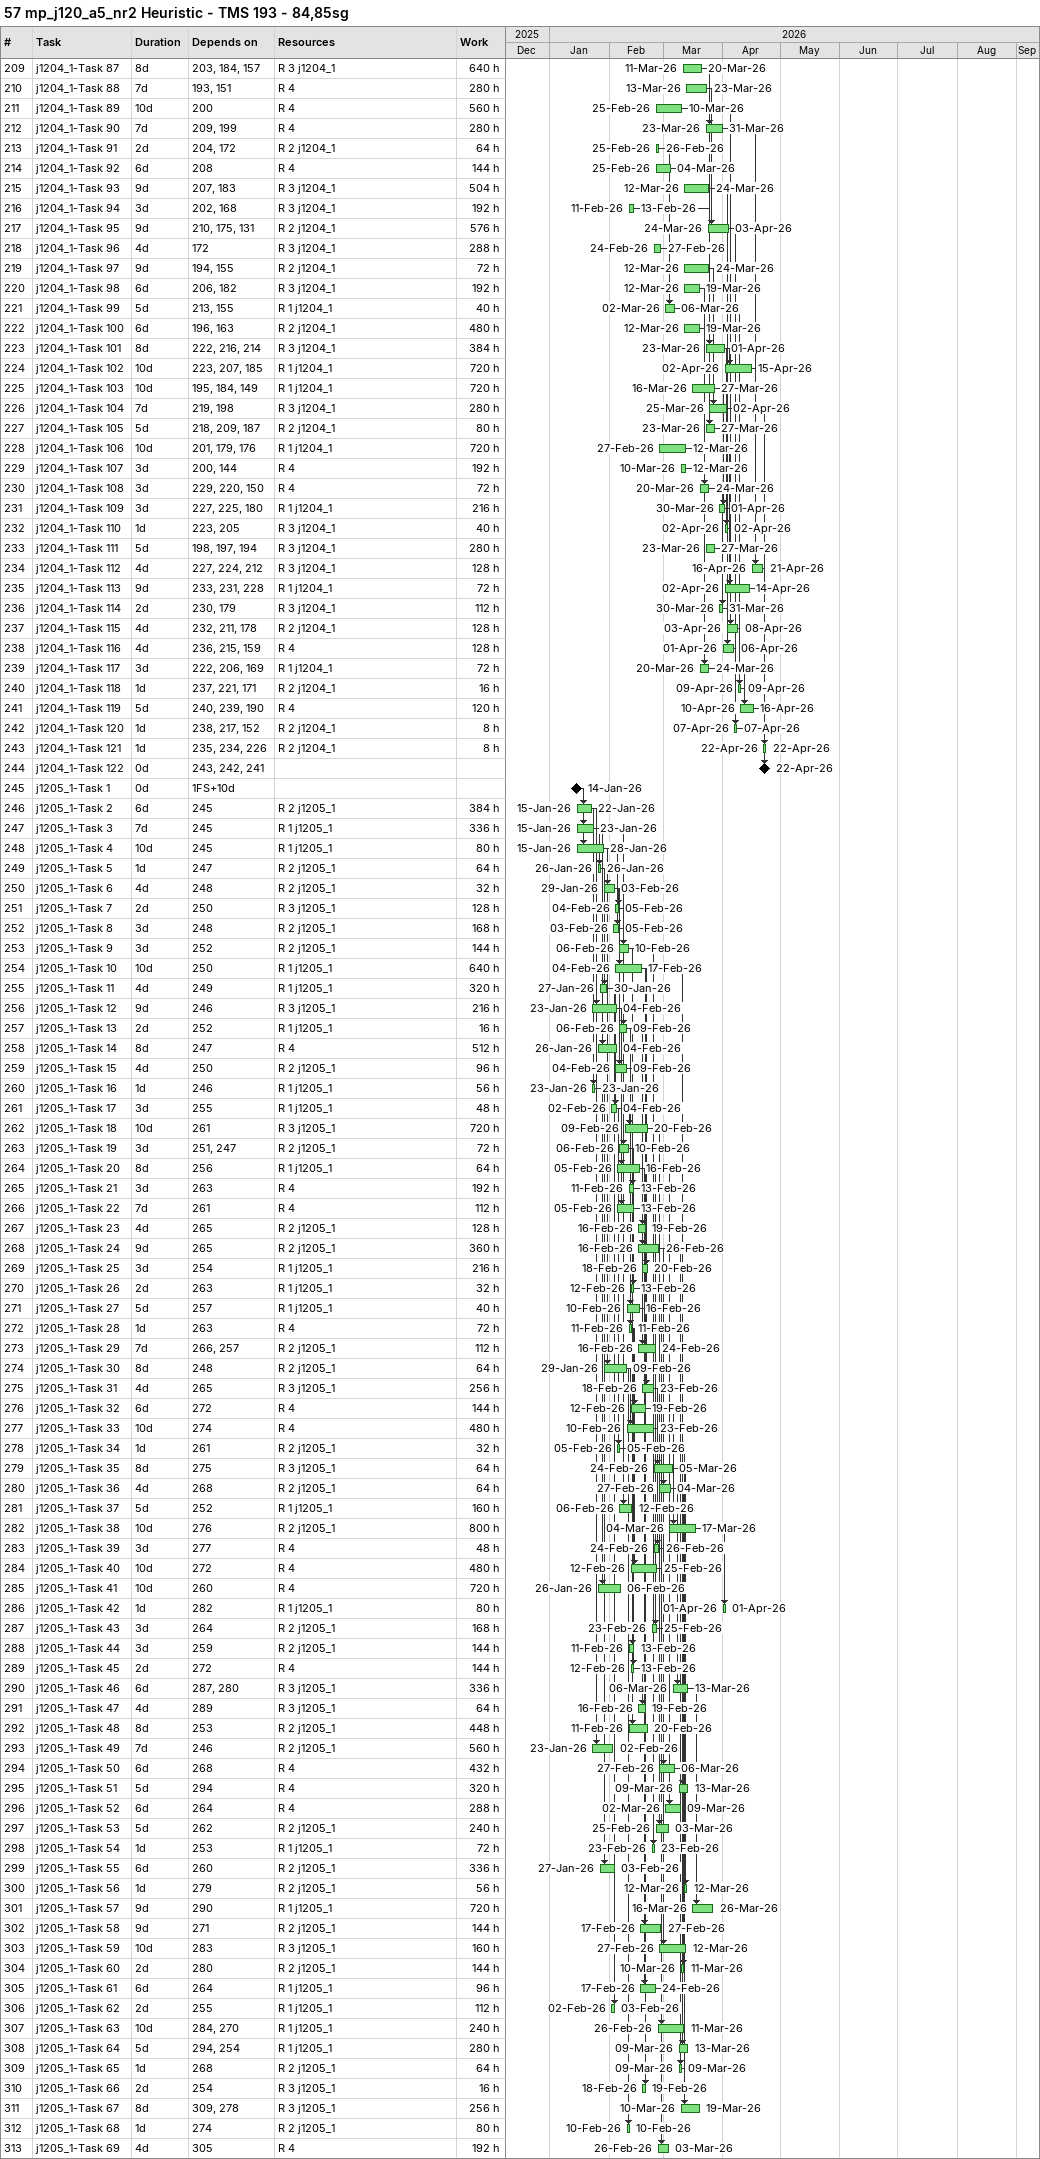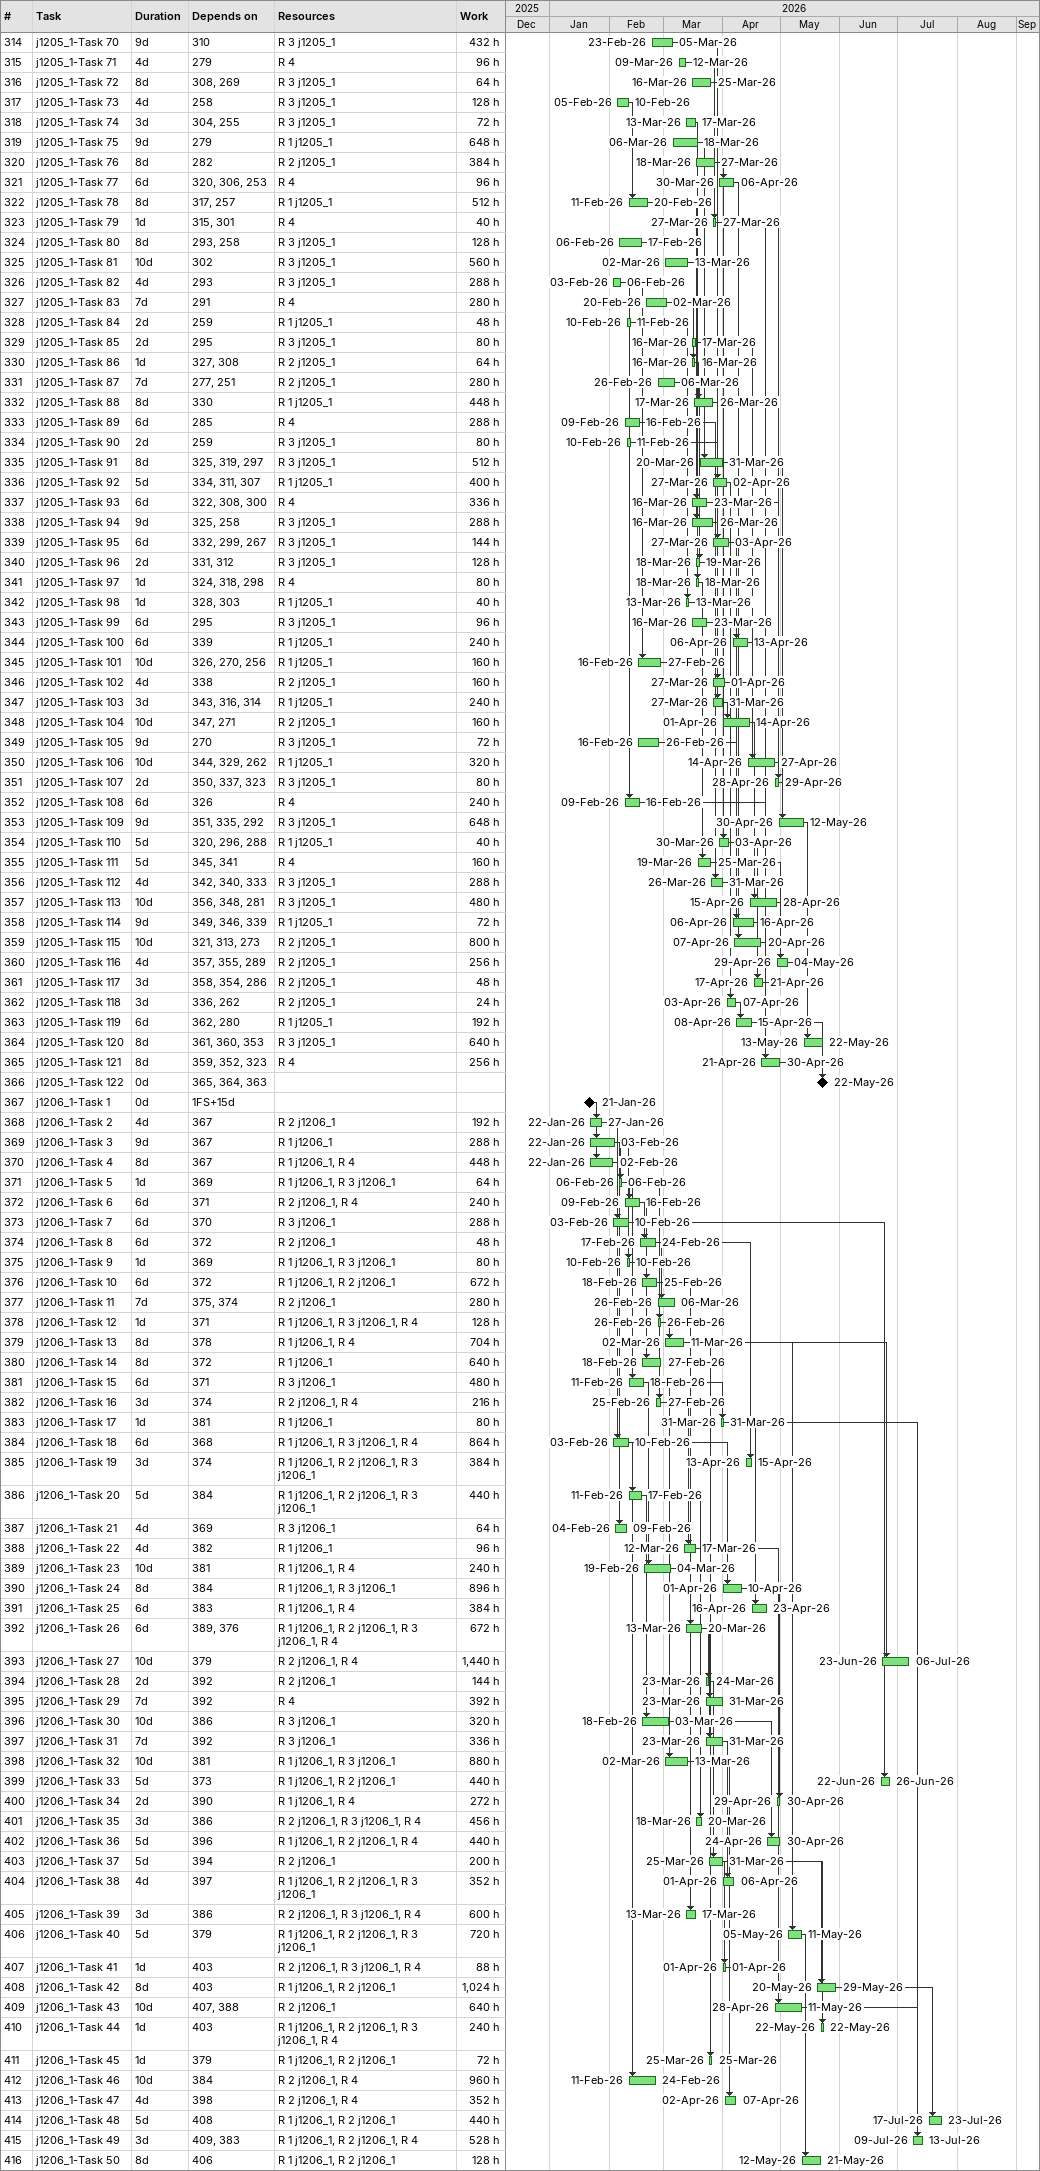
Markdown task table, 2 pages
57 mp_j120_a5_nr2 Heuristic - TMS 193 - 84,85sg

| ID | Task | Duration | Start | Finish | Predecessors | Resources | Work (h) |
|---|---|---|---|---|---|---|---|
| 209 | j1204_1-Task 87 | 8d | 2026-03-11 | 2026-03-20 | 203, 184, 157 | R 3 j1204_1 | 640 |
| 210 | j1204_1-Task 88 | 7d | 2026-03-13 | 2026-03-23 | 193, 151 | R 4 | 280 |
| 211 | j1204_1-Task 89 | 10d | 2026-02-25 | 2026-03-10 | 200 | R 4 | 560 |
| 212 | j1204_1-Task 90 | 7d | 2026-03-23 | 2026-03-31 | 209, 199 | R 4 | 280 |
| 213 | j1204_1-Task 91 | 2d | 2026-02-25 | 2026-02-26 | 204, 172 | R 2 j1204_1 | 64 |
| 214 | j1204_1-Task 92 | 6d | 2026-02-25 | 2026-03-04 | 208 | R 4 | 144 |
| 215 | j1204_1-Task 93 | 9d | 2026-03-12 | 2026-03-24 | 207, 183 | R 3 j1204_1 | 504 |
| 216 | j1204_1-Task 94 | 3d | 2026-02-11 | 2026-02-13 | 202, 168 | R 3 j1204_1 | 192 |
| 217 | j1204_1-Task 95 | 9d | 2026-03-24 | 2026-04-03 | 210, 175, 131 | R 2 j1204_1 | 576 |
| 218 | j1204_1-Task 96 | 4d | 2026-02-24 | 2026-02-27 | 172 | R 3 j1204_1 | 288 |
| 219 | j1204_1-Task 97 | 9d | 2026-03-12 | 2026-03-24 | 194, 155 | R 2 j1204_1 | 72 |
| 220 | j1204_1-Task 98 | 6d | 2026-03-12 | 2026-03-19 | 206, 182 | R 3 j1204_1 | 192 |
| 221 | j1204_1-Task 99 | 5d | 2026-03-02 | 2026-03-06 | 213, 155 | R 1 j1204_1 | 40 |
| 222 | j1204_1-Task 100 | 6d | 2026-03-12 | 2026-03-19 | 196, 163 | R 2 j1204_1 | 480 |
| 223 | j1204_1-Task 101 | 8d | 2026-03-23 | 2026-04-01 | 222, 216, 214 | R 3 j1204_1 | 384 |
| 224 | j1204_1-Task 102 | 10d | 2026-04-02 | 2026-04-15 | 223, 207, 185 | R 1 j1204_1 | 720 |
| 225 | j1204_1-Task 103 | 10d | 2026-03-16 | 2026-03-27 | 195, 184, 149 | R 1 j1204_1 | 720 |
| 226 | j1204_1-Task 104 | 7d | 2026-03-25 | 2026-04-02 | 219, 198 | R 3 j1204_1 | 280 |
| 227 | j1204_1-Task 105 | 5d | 2026-03-23 | 2026-03-27 | 218, 209, 187 | R 2 j1204_1 | 80 |
| 228 | j1204_1-Task 106 | 10d | 2026-02-27 | 2026-03-12 | 201, 179, 176 | R 1 j1204_1 | 720 |
| 229 | j1204_1-Task 107 | 3d | 2026-03-10 | 2026-03-12 | 200, 144 | R 4 | 192 |
| 230 | j1204_1-Task 108 | 3d | 2026-03-20 | 2026-03-24 | 229, 220, 150 | R 4 | 72 |
| 231 | j1204_1-Task 109 | 3d | 2026-03-30 | 2026-04-01 | 227, 225, 180 | R 1 j1204_1 | 216 |
| 232 | j1204_1-Task 110 | 1d | 2026-04-02 | 2026-04-02 | 223, 205 | R 3 j1204_1 | 40 |
| 233 | j1204_1-Task 111 | 5d | 2026-03-23 | 2026-03-27 | 198, 197, 194 | R 3 j1204_1 | 280 |
| 234 | j1204_1-Task 112 | 4d | 2026-04-16 | 2026-04-21 | 227, 224, 212 | R 3 j1204_1 | 128 |
| 235 | j1204_1-Task 113 | 9d | 2026-04-02 | 2026-04-14 | 233, 231, 228 | R 1 j1204_1 | 72 |
| 236 | j1204_1-Task 114 | 2d | 2026-03-30 | 2026-03-31 | 230, 179 | R 3 j1204_1 | 112 |
| 237 | j1204_1-Task 115 | 4d | 2026-04-03 | 2026-04-08 | 232, 211, 178 | R 2 j1204_1 | 128 |
| 238 | j1204_1-Task 116 | 4d | 2026-04-01 | 2026-04-06 | 236, 215, 159 | R 4 | 128 |
| 239 | j1204_1-Task 117 | 3d | 2026-03-20 | 2026-03-24 | 222, 206, 169 | R 1 j1204_1 | 72 |
| 240 | j1204_1-Task 118 | 1d | 2026-04-09 | 2026-04-09 | 237, 221, 171 | R 2 j1204_1 | 16 |
| 241 | j1204_1-Task 119 | 5d | 2026-04-10 | 2026-04-16 | 240, 239, 190 | R 4 | 120 |
| 242 | j1204_1-Task 120 | 1d | 2026-04-07 | 2026-04-07 | 238, 217, 152 | R 2 j1204_1 | 8 |
| 243 | j1204_1-Task 121 | 1d | 2026-04-22 | 2026-04-22 | 235, 234, 226 | R 2 j1204_1 | 8 |
| 244 | j1204_1-Task 122 | 0d | 2026-04-22 | 2026-04-22 | 243, 242, 241 |  |  |
| 245 | j1205_1-Task 1 | 0d | 2026-01-14 | 2026-01-14 | 1FS+10d |  |  |
| 246 | j1205_1-Task 2 | 6d | 2026-01-15 | 2026-01-22 | 245 | R 2 j1205_1 | 384 |
| 247 | j1205_1-Task 3 | 7d | 2026-01-15 | 2026-01-23 | 245 | R 1 j1205_1 | 336 |
| 248 | j1205_1-Task 4 | 10d | 2026-01-15 | 2026-01-28 | 245 | R 1 j1205_1 | 80 |
| 249 | j1205_1-Task 5 | 1d | 2026-01-26 | 2026-01-26 | 247 | R 2 j1205_1 | 64 |
| 250 | j1205_1-Task 6 | 4d | 2026-01-29 | 2026-02-03 | 248 | R 2 j1205_1 | 32 |
| 251 | j1205_1-Task 7 | 2d | 2026-02-04 | 2026-02-05 | 250 | R 3 j1205_1 | 128 |
| 252 | j1205_1-Task 8 | 3d | 2026-02-03 | 2026-02-05 | 248 | R 2 j1205_1 | 168 |
| 253 | j1205_1-Task 9 | 3d | 2026-02-06 | 2026-02-10 | 252 | R 2 j1205_1 | 144 |
| 254 | j1205_1-Task 10 | 10d | 2026-02-04 | 2026-02-17 | 250 | R 1 j1205_1 | 640 |
| 255 | j1205_1-Task 11 | 4d | 2026-01-27 | 2026-01-30 | 249 | R 1 j1205_1 | 320 |
| 256 | j1205_1-Task 12 | 9d | 2026-01-23 | 2026-02-04 | 246 | R 3 j1205_1 | 216 |
| 257 | j1205_1-Task 13 | 2d | 2026-02-06 | 2026-02-09 | 252 | R 1 j1205_1 | 16 |
| 258 | j1205_1-Task 14 | 8d | 2026-01-26 | 2026-02-04 | 247 | R 4 | 512 |
| 259 | j1205_1-Task 15 | 4d | 2026-02-04 | 2026-02-09 | 250 | R 2 j1205_1 | 96 |
| 260 | j1205_1-Task 16 | 1d | 2026-01-23 | 2026-01-23 | 246 | R 1 j1205_1 | 56 |
| 261 | j1205_1-Task 17 | 3d | 2026-02-02 | 2026-02-04 | 255 | R 1 j1205_1 | 48 |
| 262 | j1205_1-Task 18 | 10d | 2026-02-09 | 2026-02-20 | 261 | R 3 j1205_1 | 720 |
| 263 | j1205_1-Task 19 | 3d | 2026-02-06 | 2026-02-10 | 251, 247 | R 2 j1205_1 | 72 |
| 264 | j1205_1-Task 20 | 8d | 2026-02-05 | 2026-02-16 | 256 | R 1 j1205_1 | 64 |
| 265 | j1205_1-Task 21 | 3d | 2026-02-11 | 2026-02-13 | 263 | R 4 | 192 |
| 266 | j1205_1-Task 22 | 7d | 2026-02-05 | 2026-02-13 | 261 | R 4 | 112 |
| 267 | j1205_1-Task 23 | 4d | 2026-02-16 | 2026-02-19 | 265 | R 2 j1205_1 | 128 |
| 268 | j1205_1-Task 24 | 9d | 2026-02-16 | 2026-02-26 | 265 | R 2 j1205_1 | 360 |
| 269 | j1205_1-Task 25 | 3d | 2026-02-18 | 2026-02-20 | 254 | R 1 j1205_1 | 216 |
| 270 | j1205_1-Task 26 | 2d | 2026-02-12 | 2026-02-13 | 263 | R 1 j1205_1 | 32 |
| 271 | j1205_1-Task 27 | 5d | 2026-02-10 | 2026-02-16 | 257 | R 1 j1205_1 | 40 |
| 272 | j1205_1-Task 28 | 1d | 2026-02-11 | 2026-02-11 | 263 | R 4 | 72 |
| 273 | j1205_1-Task 29 | 7d | 2026-02-16 | 2026-02-24 | 266, 257 | R 2 j1205_1 | 112 |
| 274 | j1205_1-Task 30 | 8d | 2026-01-29 | 2026-02-09 | 248 | R 2 j1205_1 | 64 |
| 275 | j1205_1-Task 31 | 4d | 2026-02-18 | 2026-02-23 | 265 | R 3 j1205_1 | 256 |
| 276 | j1205_1-Task 32 | 6d | 2026-02-12 | 2026-02-19 | 272 | R 4 | 144 |
| 277 | j1205_1-Task 33 | 10d | 2026-02-10 | 2026-02-23 | 274 | R 4 | 480 |
| 278 | j1205_1-Task 34 | 1d | 2026-02-05 | 2026-02-05 | 261 | R 2 j1205_1 | 32 |
| 279 | j1205_1-Task 35 | 8d | 2026-02-24 | 2026-03-05 | 275 | R 3 j1205_1 | 64 |
| 280 | j1205_1-Task 36 | 4d | 2026-02-27 | 2026-03-04 | 268 | R 2 j1205_1 | 64 |
| 281 | j1205_1-Task 37 | 5d | 2026-02-06 | 2026-02-12 | 252 | R 1 j1205_1 | 160 |
| 282 | j1205_1-Task 38 | 10d | 2026-03-04 | 2026-03-17 | 276 | R 2 j1205_1 | 800 |
| 283 | j1205_1-Task 39 | 3d | 2026-02-24 | 2026-02-26 | 277 | R 4 | 48 |
| 284 | j1205_1-Task 40 | 10d | 2026-02-12 | 2026-02-25 | 272 | R 4 | 480 |
| 285 | j1205_1-Task 41 | 10d | 2026-01-26 | 2026-02-06 | 260 | R 4 | 720 |
| 286 | j1205_1-Task 42 | 1d | 2026-04-01 | 2026-04-01 | 282 | R 1 j1205_1 | 80 |
| 287 | j1205_1-Task 43 | 3d | 2026-02-23 | 2026-02-25 | 264 | R 2 j1205_1 | 168 |
| 288 | j1205_1-Task 44 | 3d | 2026-02-11 | 2026-02-13 | 259 | R 2 j1205_1 | 144 |
| 289 | j1205_1-Task 45 | 2d | 2026-02-12 | 2026-02-13 | 272 | R 4 | 144 |
| 290 | j1205_1-Task 46 | 6d | 2026-03-06 | 2026-03-13 | 287, 280 | R 3 j1205_1 | 336 |
| 291 | j1205_1-Task 47 | 4d | 2026-02-16 | 2026-02-19 | 289 | R 3 j1205_1 | 64 |
| 292 | j1205_1-Task 48 | 8d | 2026-02-11 | 2026-02-20 | 253 | R 2 j1205_1 | 448 |
| 293 | j1205_1-Task 49 | 7d | 2026-01-23 | 2026-02-02 | 246 | R 2 j1205_1 | 560 |
| 294 | j1205_1-Task 50 | 6d | 2026-02-27 | 2026-03-06 | 268 | R 4 | 432 |
| 295 | j1205_1-Task 51 | 5d | 2026-03-09 | 2026-03-13 | 294 | R 4 | 320 |
| 296 | j1205_1-Task 52 | 6d | 2026-03-02 | 2026-03-09 | 264 | R 4 | 288 |
| 297 | j1205_1-Task 53 | 5d | 2026-02-25 | 2026-03-03 | 262 | R 2 j1205_1 | 240 |
| 298 | j1205_1-Task 54 | 1d | 2026-02-23 | 2026-02-23 | 253 | R 1 j1205_1 | 72 |
| 299 | j1205_1-Task 55 | 6d | 2026-01-27 | 2026-02-03 | 260 | R 2 j1205_1 | 336 |
| 300 | j1205_1-Task 56 | 1d | 2026-03-12 | 2026-03-12 | 279 | R 2 j1205_1 | 56 |
| 301 | j1205_1-Task 57 | 9d | 2026-03-16 | 2026-03-26 | 290 | R 1 j1205_1 | 720 |
| 302 | j1205_1-Task 58 | 9d | 2026-02-17 | 2026-02-27 | 271 | R 2 j1205_1 | 144 |
| 303 | j1205_1-Task 59 | 10d | 2026-02-27 | 2026-03-12 | 283 | R 3 j1205_1 | 160 |
| 304 | j1205_1-Task 60 | 2d | 2026-03-10 | 2026-03-11 | 280 | R 2 j1205_1 | 144 |
| 305 | j1205_1-Task 61 | 6d | 2026-02-17 | 2026-02-24 | 264 | R 1 j1205_1 | 96 |
| 306 | j1205_1-Task 62 | 2d | 2026-02-02 | 2026-02-03 | 255 | R 1 j1205_1 | 112 |
| 307 | j1205_1-Task 63 | 10d | 2026-02-26 | 2026-03-11 | 284, 270 | R 1 j1205_1 | 240 |
| 308 | j1205_1-Task 64 | 5d | 2026-03-09 | 2026-03-13 | 294, 254 | R 1 j1205_1 | 280 |
| 309 | j1205_1-Task 65 | 1d | 2026-03-09 | 2026-03-09 | 268 | R 2 j1205_1 | 64 |
| 310 | j1205_1-Task 66 | 2d | 2026-02-18 | 2026-02-19 | 254 | R 3 j1205_1 | 16 |
| 311 | j1205_1-Task 67 | 8d | 2026-03-10 | 2026-03-19 | 309, 278 | R 3 j1205_1 | 256 |
| 312 | j1205_1-Task 68 | 1d | 2026-02-10 | 2026-02-10 | 274 | R 2 j1205_1 | 80 |
| 313 | j1205_1-Task 69 | 4d | 2026-02-26 | 2026-03-03 | 305 | R 4 | 192 |
| 314 | j1205_1-Task 70 | 9d | 2026-02-23 | 2026-03-05 | 310 | R 3 j1205_1 | 432 |
| 315 | j1205_1-Task 71 | 4d | 2026-03-09 | 2026-03-12 | 279 | R 4 | 96 |
| 316 | j1205_1-Task 72 | 8d | 2026-03-16 | 2026-03-25 | 308, 269 | R 3 j1205_1 | 64 |
| 317 | j1205_1-Task 73 | 4d | 2026-02-05 | 2026-02-10 | 258 | R 3 j1205_1 | 128 |
| 318 | j1205_1-Task 74 | 3d | 2026-03-13 | 2026-03-17 | 304, 255 | R 3 j1205_1 | 72 |
| 319 | j1205_1-Task 75 | 9d | 2026-03-06 | 2026-03-18 | 279 | R 1 j1205_1 | 648 |
| 320 | j1205_1-Task 76 | 8d | 2026-03-18 | 2026-03-27 | 282 | R 2 j1205_1 | 384 |
| 321 | j1205_1-Task 77 | 6d | 2026-03-30 | 2026-04-06 | 320, 306, 253 | R 4 | 96 |
| 322 | j1205_1-Task 78 | 8d | 2026-02-11 | 2026-02-20 | 317, 257 | R 1 j1205_1 | 512 |
| 323 | j1205_1-Task 79 | 1d | 2026-03-27 | 2026-03-27 | 315, 301 | R 4 | 40 |
| 324 | j1205_1-Task 80 | 8d | 2026-02-06 | 2026-02-17 | 293, 258 | R 3 j1205_1 | 128 |
| 325 | j1205_1-Task 81 | 10d | 2026-03-02 | 2026-03-13 | 302 | R 3 j1205_1 | 560 |
| 326 | j1205_1-Task 82 | 4d | 2026-02-03 | 2026-02-06 | 293 | R 3 j1205_1 | 288 |
| 327 | j1205_1-Task 83 | 7d | 2026-02-20 | 2026-03-02 | 291 | R 4 | 280 |
| 328 | j1205_1-Task 84 | 2d | 2026-02-10 | 2026-02-11 | 259 | R 1 j1205_1 | 48 |
| 329 | j1205_1-Task 85 | 2d | 2026-03-16 | 2026-03-17 | 295 | R 3 j1205_1 | 80 |
| 330 | j1205_1-Task 86 | 1d | 2026-03-16 | 2026-03-16 | 327, 308 | R 2 j1205_1 | 64 |
| 331 | j1205_1-Task 87 | 7d | 2026-02-26 | 2026-03-06 | 277, 251 | R 2 j1205_1 | 280 |
| 332 | j1205_1-Task 88 | 8d | 2026-03-17 | 2026-03-26 | 330 | R 1 j1205_1 | 448 |
| 333 | j1205_1-Task 89 | 6d | 2026-02-09 | 2026-02-16 | 285 | R 4 | 288 |
| 334 | j1205_1-Task 90 | 2d | 2026-02-10 | 2026-02-11 | 259 | R 3 j1205_1 | 80 |
| 335 | j1205_1-Task 91 | 8d | 2026-03-20 | 2026-03-31 | 325, 319, 297 | R 3 j1205_1 | 512 |
| 336 | j1205_1-Task 92 | 5d | 2026-03-27 | 2026-04-02 | 334, 311, 307 | R 1 j1205_1 | 400 |
| 337 | j1205_1-Task 93 | 6d | 2026-03-16 | 2026-03-23 | 322, 308, 300 | R 4 | 336 |
| 338 | j1205_1-Task 94 | 9d | 2026-03-16 | 2026-03-26 | 325, 258 | R 3 j1205_1 | 288 |
| 339 | j1205_1-Task 95 | 6d | 2026-03-27 | 2026-04-03 | 332, 299, 267 | R 3 j1205_1 | 144 |
| 340 | j1205_1-Task 96 | 2d | 2026-03-18 | 2026-03-19 | 331, 312 | R 3 j1205_1 | 128 |
| 341 | j1205_1-Task 97 | 1d | 2026-03-18 | 2026-03-18 | 324, 318, 298 | R 4 | 80 |
| 342 | j1205_1-Task 98 | 1d | 2026-03-13 | 2026-03-13 | 328, 303 | R 1 j1205_1 | 40 |
| 343 | j1205_1-Task 99 | 6d | 2026-03-16 | 2026-03-23 | 295 | R 3 j1205_1 | 96 |
| 344 | j1205_1-Task 100 | 6d | 2026-04-06 | 2026-04-13 | 339 | R 1 j1205_1 | 240 |
| 345 | j1205_1-Task 101 | 10d | 2026-02-16 | 2026-02-27 | 326, 270, 256 | R 1 j1205_1 | 160 |
| 346 | j1205_1-Task 102 | 4d | 2026-03-27 | 2026-04-01 | 338 | R 2 j1205_1 | 160 |
| 347 | j1205_1-Task 103 | 3d | 2026-03-27 | 2026-03-31 | 343, 316, 314 | R 1 j1205_1 | 240 |
| 348 | j1205_1-Task 104 | 10d | 2026-04-01 | 2026-04-14 | 347, 271 | R 2 j1205_1 | 160 |
| 349 | j1205_1-Task 105 | 9d | 2026-02-16 | 2026-02-26 | 270 | R 3 j1205_1 | 72 |
| 350 | j1205_1-Task 106 | 10d | 2026-04-14 | 2026-04-27 | 344, 329, 262 | R 1 j1205_1 | 320 |
| 351 | j1205_1-Task 107 | 2d | 2026-04-28 | 2026-04-29 | 350, 337, 323 | R 3 j1205_1 | 80 |
| 352 | j1205_1-Task 108 | 6d | 2026-02-09 | 2026-02-16 | 326 | R 4 | 240 |
| 353 | j1205_1-Task 109 | 9d | 2026-04-30 | 2026-05-12 | 351, 335, 292 | R 3 j1205_1 | 648 |
| 354 | j1205_1-Task 110 | 5d | 2026-03-30 | 2026-04-03 | 320, 296, 288 | R 1 j1205_1 | 40 |
| 355 | j1205_1-Task 111 | 5d | 2026-03-19 | 2026-03-25 | 345, 341 | R 4 | 160 |
| 356 | j1205_1-Task 112 | 4d | 2026-03-26 | 2026-03-31 | 342, 340, 333 | R 3 j1205_1 | 288 |
| 357 | j1205_1-Task 113 | 10d | 2026-04-15 | 2026-04-28 | 356, 348, 281 | R 3 j1205_1 | 480 |
| 358 | j1205_1-Task 114 | 9d | 2026-04-06 | 2026-04-16 | 349, 346, 339 | R 1 j1205_1 | 72 |
| 359 | j1205_1-Task 115 | 10d | 2026-04-07 | 2026-04-20 | 321, 313, 273 | R 2 j1205_1 | 800 |
| 360 | j1205_1-Task 116 | 4d | 2026-04-29 | 2026-05-04 | 357, 355, 289 | R 2 j1205_1 | 256 |
| 361 | j1205_1-Task 117 | 3d | 2026-04-17 | 2026-04-21 | 358, 354, 286 | R 2 j1205_1 | 48 |
| 362 | j1205_1-Task 118 | 3d | 2026-04-03 | 2026-04-07 | 336, 262 | R 2 j1205_1 | 24 |
| 363 | j1205_1-Task 119 | 6d | 2026-04-08 | 2026-04-15 | 362, 280 | R 1 j1205_1 | 192 |
| 364 | j1205_1-Task 120 | 8d | 2026-05-13 | 2026-05-22 | 361, 360, 353 | R 3 j1205_1 | 640 |
| 365 | j1205_1-Task 121 | 8d | 2026-04-21 | 2026-04-30 | 359, 352, 323 | R 4 | 256 |
| 366 | j1205_1-Task 122 | 0d | 2026-05-22 | 2026-05-22 | 365, 364, 363 |  |  |
| 367 | j1206_1-Task 1 | 0d | 2026-01-21 | 2026-01-21 | 1FS+15d |  |  |
| 368 | j1206_1-Task 2 | 4d | 2026-01-22 | 2026-01-27 | 367 | R 2 j1206_1 | 192 |
| 369 | j1206_1-Task 3 | 9d | 2026-01-22 | 2026-02-03 | 367 | R 1 j1206_1 | 288 |
| 370 | j1206_1-Task 4 | 8d | 2026-01-22 | 2026-02-02 | 367 | R 1 j1206_1, R 4 | 448 |
| 371 | j1206_1-Task 5 | 1d | 2026-02-06 | 2026-02-06 | 369 | R 1 j1206_1, R 3 j1206_1 | 64 |
| 372 | j1206_1-Task 6 | 6d | 2026-02-09 | 2026-02-16 | 371 | R 2 j1206_1, R 4 | 240 |
| 373 | j1206_1-Task 7 | 6d | 2026-02-03 | 2026-02-10 | 370 | R 3 j1206_1 | 288 |
| 374 | j1206_1-Task 8 | 6d | 2026-02-17 | 2026-02-24 | 372 | R 2 j1206_1 | 48 |
| 375 | j1206_1-Task 9 | 1d | 2026-02-10 | 2026-02-10 | 369 | R 1 j1206_1, R 3 j1206_1 | 80 |
| 376 | j1206_1-Task 10 | 6d | 2026-02-18 | 2026-02-25 | 372 | R 1 j1206_1, R 2 j1206_1 | 672 |
| 377 | j1206_1-Task 11 | 7d | 2026-02-26 | 2026-03-06 | 375, 374 | R 2 j1206_1 | 280 |
| 378 | j1206_1-Task 12 | 1d | 2026-02-26 | 2026-02-26 | 371 | R 1 j1206_1, R 3 j1206_1, R 4 | 128 |
| 379 | j1206_1-Task 13 | 8d | 2026-03-02 | 2026-03-11 | 378 | R 1 j1206_1, R 4 | 704 |
| 380 | j1206_1-Task 14 | 8d | 2026-02-18 | 2026-02-27 | 372 | R 1 j1206_1 | 640 |
| 381 | j1206_1-Task 15 | 6d | 2026-02-11 | 2026-02-18 | 371 | R 3 j1206_1 | 480 |
| 382 | j1206_1-Task 16 | 3d | 2026-02-25 | 2026-02-27 | 374 | R 2 j1206_1, R 4 | 216 |
| 383 | j1206_1-Task 17 | 1d | 2026-03-31 | 2026-03-31 | 381 | R 1 j1206_1 | 80 |
| 384 | j1206_1-Task 18 | 6d | 2026-02-03 | 2026-02-10 | 368 | R 1 j1206_1, R 3 j1206_1, R 4 | 864 |
| 385 | j1206_1-Task 19 | 3d | 2026-04-13 | 2026-04-15 | 374 | R 1 j1206_1, R 2 j1206_1, R 3 j1206_1 | 384 |
| 386 | j1206_1-Task 20 | 5d | 2026-02-11 | 2026-02-17 | 384 | R 1 j1206_1, R 2 j1206_1, R 3 j1206_1 | 440 |
| 387 | j1206_1-Task 21 | 4d | 2026-02-04 | 2026-02-09 | 369 | R 3 j1206_1 | 64 |
| 388 | j1206_1-Task 22 | 4d | 2026-03-12 | 2026-03-17 | 382 | R 1 j1206_1 | 96 |
| 389 | j1206_1-Task 23 | 10d | 2026-02-19 | 2026-03-04 | 381 | R 1 j1206_1, R 4 | 240 |
| 390 | j1206_1-Task 24 | 8d | 2026-04-01 | 2026-04-10 | 384 | R 1 j1206_1, R 3 j1206_1 | 896 |
| 391 | j1206_1-Task 25 | 6d | 2026-04-16 | 2026-04-23 | 383 | R 1 j1206_1, R 4 | 384 |
| 392 | j1206_1-Task 26 | 6d | 2026-03-13 | 2026-03-20 | 389, 376 | R 1 j1206_1, R 2 j1206_1, R 3 j1206_1, R 4 | 672 |
| 393 | j1206_1-Task 27 | 10d | 2026-06-23 | 2026-07-06 | 379 | R 2 j1206_1, R 4 | 1440 |
| 394 | j1206_1-Task 28 | 2d | 2026-03-23 | 2026-03-24 | 392 | R 2 j1206_1 | 144 |
| 395 | j1206_1-Task 29 | 7d | 2026-03-23 | 2026-03-31 | 392 | R 4 | 392 |
| 396 | j1206_1-Task 30 | 10d | 2026-02-18 | 2026-03-03 | 386 | R 3 j1206_1 | 320 |
| 397 | j1206_1-Task 31 | 7d | 2026-03-23 | 2026-03-31 | 392 | R 3 j1206_1 | 336 |
| 398 | j1206_1-Task 32 | 10d | 2026-03-02 | 2026-03-13 | 381 | R 1 j1206_1, R 3 j1206_1 | 880 |
| 399 | j1206_1-Task 33 | 5d | 2026-06-22 | 2026-06-26 | 373 | R 1 j1206_1, R 2 j1206_1 | 440 |
| 400 | j1206_1-Task 34 | 2d | 2026-04-29 | 2026-04-30 | 390 | R 1 j1206_1, R 4 | 272 |
| 401 | j1206_1-Task 35 | 3d | 2026-03-18 | 2026-03-20 | 386 | R 2 j1206_1, R 3 j1206_1, R 4 | 456 |
| 402 | j1206_1-Task 36 | 5d | 2026-04-24 | 2026-04-30 | 396 | R 1 j1206_1, R 2 j1206_1, R 4 | 440 |
| 403 | j1206_1-Task 37 | 5d | 2026-03-25 | 2026-03-31 | 394 | R 2 j1206_1 | 200 |
| 404 | j1206_1-Task 38 | 4d | 2026-04-01 | 2026-04-06 | 397 | R 1 j1206_1, R 2 j1206_1, R 3 j1206_1 | 352 |
| 405 | j1206_1-Task 39 | 3d | 2026-03-13 | 2026-03-17 | 386 | R 2 j1206_1, R 3 j1206_1, R 4 | 600 |
| 406 | j1206_1-Task 40 | 5d | 2026-05-05 | 2026-05-11 | 379 | R 1 j1206_1, R 2 j1206_1, R 3 j1206_1 | 720 |
| 407 | j1206_1-Task 41 | 1d | 2026-04-01 | 2026-04-01 | 403 | R 2 j1206_1, R 3 j1206_1, R 4 | 88 |
| 408 | j1206_1-Task 42 | 8d | 2026-05-20 | 2026-05-29 | 403 | R 1 j1206_1, R 2 j1206_1 | 1024 |
| 409 | j1206_1-Task 43 | 10d | 2026-04-28 | 2026-05-11 | 407, 388 | R 2 j1206_1 | 640 |
| 410 | j1206_1-Task 44 | 1d | 2026-05-22 | 2026-05-22 | 403 | R 1 j1206_1, R 2 j1206_1, R 3 j1206_1, R 4 | 240 |
| 411 | j1206_1-Task 45 | 1d | 2026-03-25 | 2026-03-25 | 379 | R 1 j1206_1, R 2 j1206_1 | 72 |
| 412 | j1206_1-Task 46 | 10d | 2026-02-11 | 2026-02-24 | 384 | R 2 j1206_1, R 4 | 960 |
| 413 | j1206_1-Task 47 | 4d | 2026-04-02 | 2026-04-07 | 398 | R 2 j1206_1, R 4 | 352 |
| 414 | j1206_1-Task 48 | 5d | 2026-07-17 | 2026-07-23 | 408 | R 1 j1206_1, R 2 j1206_1 | 440 |
| 415 | j1206_1-Task 49 | 3d | 2026-07-09 | 2026-07-13 | 409, 383 | R 1 j1206_1, R 2 j1206_1, R 4 | 528 |
| 416 | j1206_1-Task 50 | 8d | 2026-05-12 | 2026-05-21 | 406 | R 1 j1206_1, R 2 j1206_1 | 128 |
